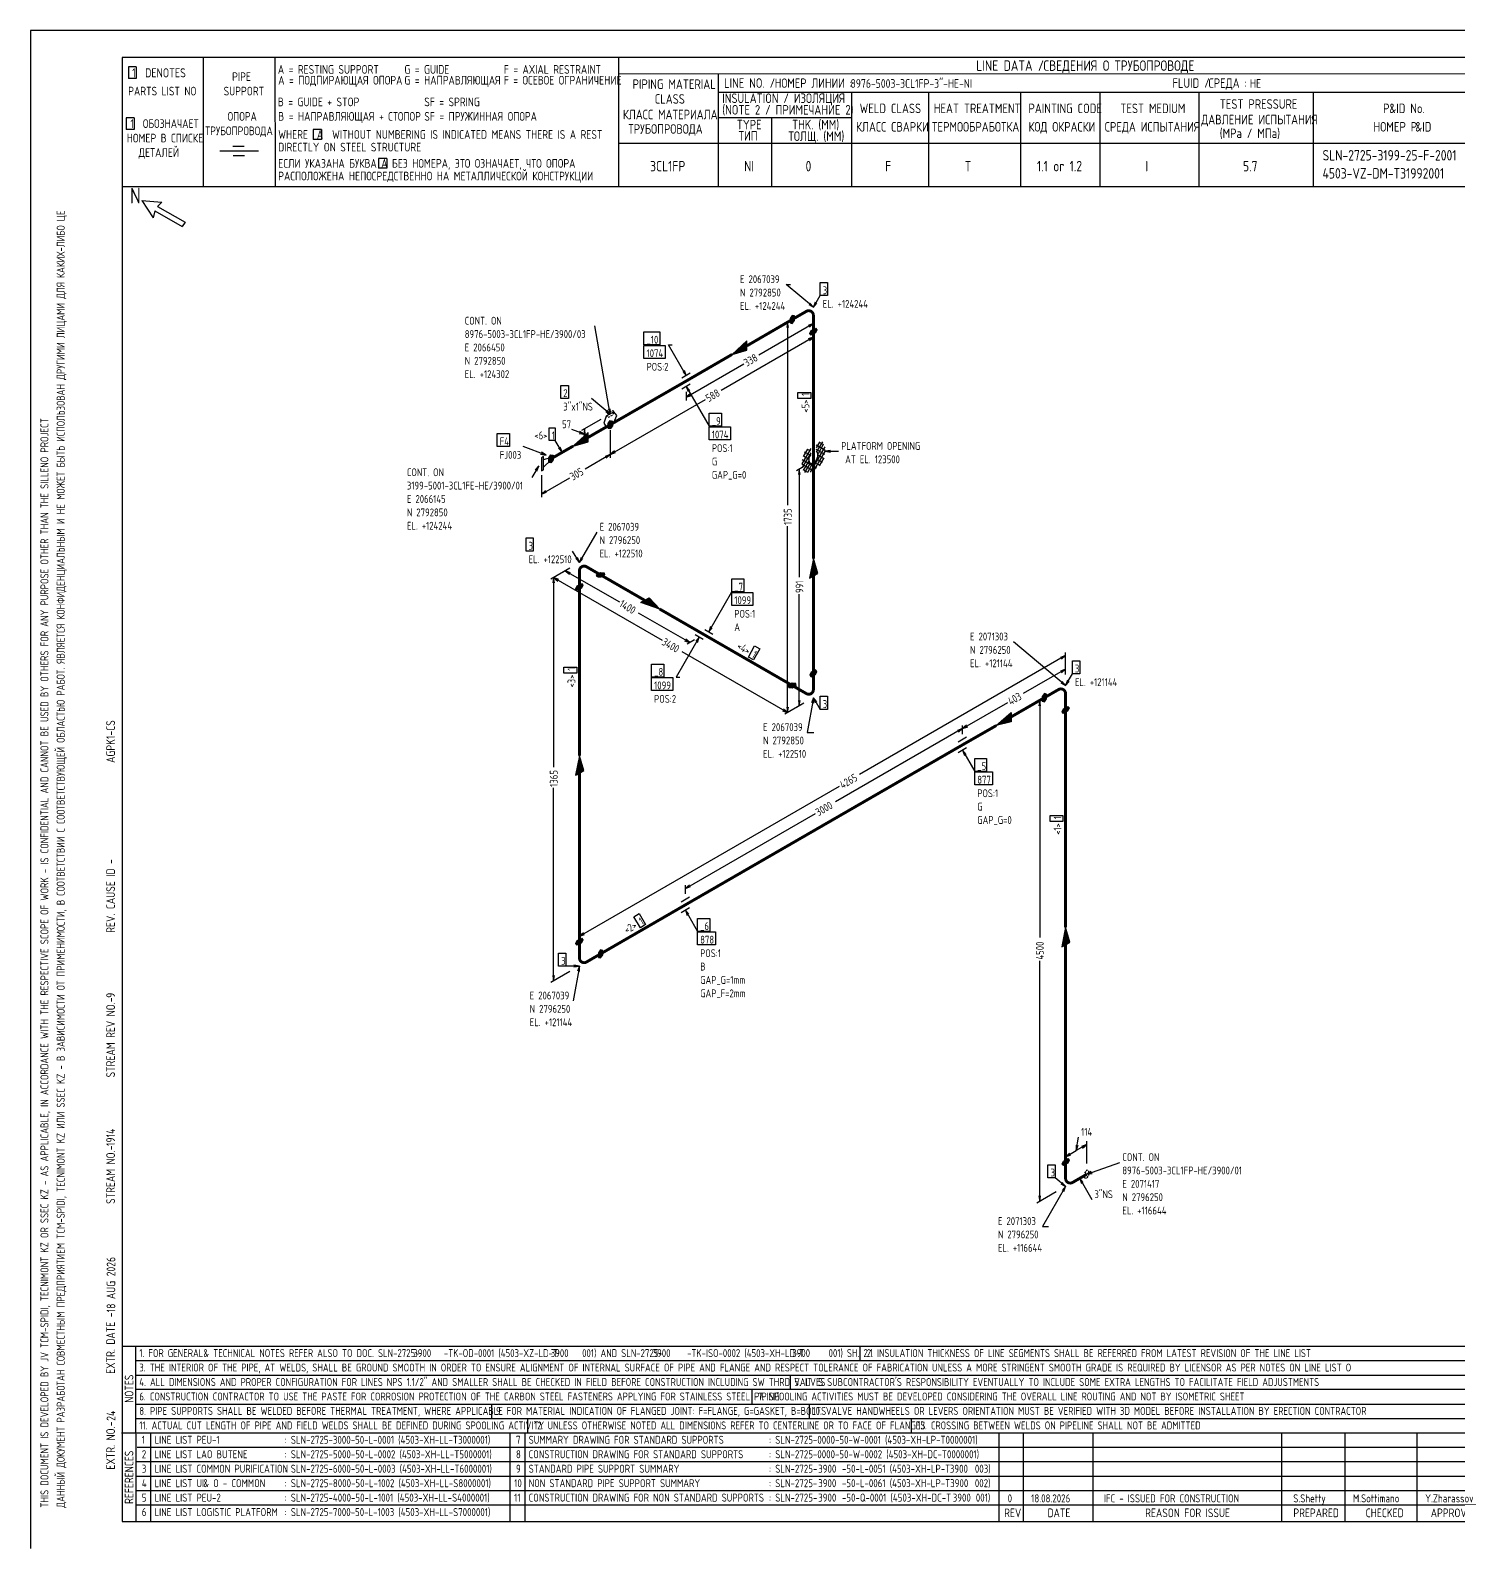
# Model space of a CAD drawing. Extents: x -1005 to 594, y -998 to 420.
# Drawn here: x 0 to 395.1, y 0 to 420 of the extents above; entities that cross this region are included whole.
import ezdxf

# ---------------------------------------------------------------- set-up
doc = ezdxf.new("R2010")
doc.units = 0
doc.linetypes.add('GT100', pattern=[0.8, 0.533333, -0.266667])
doc.styles.add('TTFN17', font='GOST type A')

msp = doc.modelspace()

# ---------------------------------------------------------------- linework, layer by layer
at = {"layer": 'GT_1', "flags": 128}
for points in [[(0, 420), (0, 0)], [(594, 420), (0, 420)], [(589.1, 412.5), (25.4, 412.5)], [(25.4, 412.5), (25.4, 7.5)], [(47.8, 412.5), (47.8, 376.7)], [(67.6, 412.5), (67.7, 376.7)], [(162.7, 412.5), (162.7, 376.7)], [(29.3, 409.9), (27.1, 409.9)], [(27.1, 409.9), (27.1, 406.7)], [(29.3, 409.9), (29.3, 406.7)], [(589.1, 408), (162.7, 407.9)], [(190.3, 407.8), (190.3, 376.7)], [(29.3, 406.7), (27.1, 406.7)], [(190.3, 402.9), (402.7, 402.9)], [(227.1, 402.9), (227.1, 376.7)], [(248.4, 402.9), (248.4, 376.8)], [(273.9, 402.9), (273.9, 376.7)], [(295.8, 402.9), (295.8, 376.7)], [(323.2, 402.9), (323.2, 376.7)], [(354.8, 402.9), (354.8, 376.8)], [(28.7, 395.8), (26.5, 395.8)], [(26.5, 395.8), (26.5, 392.6)], [(28.7, 395.8), (28.7, 392.6)], [(227.1, 395.8), (190.3, 395.8)], [(205, 395.8), (205, 376.7)], [(28.7, 392.6), (26.5, 392.6)], [(80.5, 392.6), (78.2, 392.6)], [(78.2, 392.6), (78.2, 389.8)], [(80.5, 392.6), (80.5, 389.8)], [(63.1, 386.6), (52.4, 386.6)], [(59.1, 387.9), (56, 387.9)], [(80.5, 389.8), (78.2, 389.8)], [(230.2, 388.7), (162.7, 388.7)], [(402.7, 388.7), (226.9, 388.7)], [(59.2, 385.3), (56.1, 385.3)], [(98.6, 384.6), (96.3, 384.6)], [(96.3, 384.6), (96.3, 381.9)], [(98.6, 384.6), (98.6, 381.9)], [(98.6, 381.9), (96.3, 381.9)], [(402.7, 376.7), (25.4, 376.7)], [(30.8, 372.9), (34, 368.1)], [(30.8, 372.9), (36.4, 372.5)], [(34.4, 370.1), (34, 368.1)], [(34.4, 370.1), (42, 365.7)], [(36.4, 372.5), (35.2, 371.3)], [(35.2, 371.3), (42.8, 366.9)], [(42.8, 366.9), (42, 365.7)], [(216.6, 343.4), (209.1, 349.7), (210.225, 349.7)], [(218.475, 350.225), (220.5, 350.225), (220.5, 346.625), (218.475, 346.625), (218.475, 350.225)], [(215.325, 344.15), (216.6, 343.4), (215.625, 344.525)], [(216.6, 343.4), (218.475, 346.625)], [(217.125, 344.825), (216.6, 343.4), (217.575, 344.525)], [(213.975, 341.9), (208.65, 338.825)], [(210.15, 339.05), (210.75, 338.9), (211.35, 339.725), (211.35, 341), (210.75, 341.15), (210.15, 340.325), (210.15, 339.05)], [(210.15, 340.2), (211.35, 340.2)], [(210.205, 340.4), (211.35, 340.4)], [(210.35, 340.6), (211.35, 340.6)], [(210.495, 340.8), (211.35, 340.8)], [(210.641, 341), (211.35, 341)], [(216.6, 340.4), (216.6, 338)], [(216.6, 340.4), (216.6, 334.25)], [(160.425, 313.85), (156.15, 338.225)], [(169.725, 336.575), (174.075, 336.575), (174.075, 332.975), (169.725, 332.975), (169.725, 336.575)], [(216.6, 338.9), (201.525, 330.125)], [(209.7, 337.775), (209.475, 339.275), (209.25, 337.775)], [(209.475, 339.275), (209.475, 288.65)], [(210.15, 340), (211.35, 340)], [(210.15, 339.8), (211.35, 339.8)], [(210.15, 339.6), (211.259, 339.6)], [(210.15, 339.4), (211.114, 339.4)], [(210.15, 339.2), (210.968, 339.2)], [(215.475, 337.925), (216.6, 338.9), (215.175, 338.375)], [(217.2, 337.625), (217.575, 337.175), (217.2, 336.35), (216, 335.675), (215.625, 336.125), (216, 336.95), (217.2, 337.625)], [(215.659, 336.2), (216.933, 336.2)], [(215.729, 336), (216.578, 336)], [(215.75, 336.4), (217.223, 336.4)], [(215.841, 336.6), (217.314, 336.6)], [(215.932, 336.8), (217.405, 336.8)], [(216.089, 337), (217.495, 337)], [(216.444, 337.2), (217.554, 337.2)], [(216.8, 337.4), (217.388, 337.4)], [(169.725, 332.825), (175.575, 332.825), (175.575, 329.225), (169.725, 329.225), (169.725, 332.825)], [(181.425, 324.5), (176.55, 332.975), (177.525, 332.975)], [(216.6, 335.15), (191.1, 320.375)], [(198.225, 332.75), (198.225, 334.1), (194.1, 330.35), (198.225, 331.55), (198.225, 333.95), (194.475, 330.575), (198.225, 331.625), (198.225, 333.725), (194.925, 330.8), (198.225, 331.85), (198.225, 333.575), (195.3, 331.1), (198.225, 332), (198.225, 333.425), (195.675, 331.25), (198.225, 332.15), (198.225, 333.275), (196.125, 331.55), (198.225, 332.3), (198.225, 333.05), (196.425, 331.7), (198.225, 332.525), (198.225, 332.9), (196.875, 332), (198.225, 332.675), (198.225, 332.75), (194.1, 330.35)], [(215.475, 334.175), (216.6, 335.15), (215.175, 334.625)], [(181.425, 318.5), (197.325, 327.725)], [(182.55, 325.175), (180.225, 323.825)], [(182.55, 325.175), (180.225, 323.825)], [(180.45, 325.625), (181.425, 324.5), (180.9, 325.925)], [(146.7, 321.8), (148.875, 321.8), (148.875, 318.2), (146.7, 318.2), (146.7, 321.8)], [(180.225, 320.825), (182.55, 322.175)], [(180.225, 320.825), (182.55, 322.175)], [(182.4, 320.375), (181.425, 321.5), (181.95, 320.075)], [(181.425, 321.5), (187.8, 310.475)], [(181.425, 320), (181.425, 317.6)], [(182.55, 319.475), (181.425, 318.5), (182.85, 319.025)], [(212.325, 318.2), (212.325, 319.85), (215.85, 319.85), (215.85, 318.2), (212.325, 318.2)], [(160.425, 313.85), (155.25, 318.2)], [(159.9, 315.275), (160.425, 313.85), (160.425, 315.35)], [(160.425, 302.675), (186.75, 317.9)], [(157.8, 312.35), (152.475, 309.275)], [(160.425, 310.925), (161.4, 311.525), (162.225, 313.475), (161.4, 314.45), (159.3, 313.25), (158.625, 311.375), (159.3, 310.325), (160.425, 310.925)], [(159.15, 314.6), (160.425, 313.85), (159.45, 314.975)], [(159.825, 311.225), (160.425, 312.05), (161.025, 311.9), (161.025, 310.625), (160.425, 309.8), (159.825, 309.95), (159.825, 311.225)], [(159.825, 311.2), (161.025, 311.2)], [(159.825, 311), (161.025, 311)], [(159.825, 310.8), (161.025, 310.8)], [(159.952, 311.4), (161.025, 311.4)], [(160.098, 311.6), (161.025, 311.6)], [(160.243, 311.8), (161.025, 311.8)], [(187.8, 314.075), (191.175, 314.075), (191.175, 310.475), (187.8, 310.475), (187.8, 314.075)], [(129.15, 308.45), (132.525, 308.45), (132.525, 304.85), (129.15, 304.85), (129.15, 308.45)], [(143.475, 310.025), (145.2, 310.025), (145.2, 306.5), (143.475, 306.5), (143.475, 310.025)], [(153.3, 308.3), (149.775, 309.575)], [(154.275, 307.4), (154.275, 308.75), (150.15, 305), (154.275, 306.2), (154.275, 308.6), (150.525, 305.225), (154.275, 306.275), (154.275, 308.375), (150.975, 305.45), (154.275, 306.5), (154.275, 308.225), (151.35, 305.75), (154.275, 306.65), (154.275, 308.075), (151.725, 305.9), (154.275, 306.8), (154.275, 307.925), (152.175, 306.2), (154.275, 306.95), (154.275, 307.7), (152.475, 306.35), (154.275, 307.175), (154.275, 307.55), (152.925, 306.65), (154.275, 307.325), (154.275, 307.4), (150.15, 305)], [(151.8, 308.525), (153.3, 308.3), (152.025, 309.05)], [(157.8, 309.425), (152.475, 306.35)], [(153.525, 308.225), (153.3, 309.725), (153.075, 308.225)], [(153.075, 308.3), (153.3, 306.8), (153.525, 308.3)], [(153.3, 309.725), (153.3, 308.3)], [(153.3, 306.8), (153.3, 308.3)], [(159.825, 310.6), (161.007, 310.6)], [(159.825, 310.4), (160.861, 310.4)], [(159.825, 310.2), (160.716, 310.2)], [(159.825, 310), (160.57, 310)], [(160.425, 309.425), (160.425, 301.775)], [(160.425, 307.925), (160.425, 301.775)], [(187.8, 310.325), (193.65, 310.325), (193.65, 306.725), (187.8, 306.725), (187.8, 310.325)], [(142.65, 302.525), (136.275, 304.85)], [(141.15, 302.75), (142.65, 302.525), (141.375, 303.275)], [(143.4, 301.775), (144, 302.6), (144.6, 302.45), (144.6, 301.175), (144, 300.35), (143.4, 300.5), (143.4, 301.775)], [(147.075, 303.275), (145.2, 306.5)], [(146.1, 304.4), (147.075, 303.275), (146.55, 304.7)], [(160.425, 302.675), (153.45, 298.625)], [(159.3, 301.7), (160.425, 302.675), (159, 302.15)], [(161.55, 303.65), (160.425, 302.675), (161.85, 303.2)], [(215.85, 304.325), (213.375, 300.05)], [(215.85, 303.125), (213.45, 299.075)], [(214.95, 304.175), (213.75, 302.075)], [(215.7, 302.45), (214.125, 303.35)], [(215.85, 303.65), (214.95, 304.1)], [(215.85, 302.675), (215.475, 302.075), (215.325, 301.625), (215.325, 301.1), (215.4, 300.725), (215.475, 300.425), (215.85, 300.2), (216.15, 300.275), (216.6, 300.425), (216.975, 300.725), (217.35, 301.025), (217.65, 301.625), (217.8, 302.075), (217.8, 302.525), (217.8, 303.05), (217.65, 303.35), (217.35, 303.575), (217.35, 303.575)], [(219.75, 304.775), (215.7, 297.8)], [(219.825, 303.725), (216.6, 298.175)], [(218.25, 306.05), (217.35, 304.475)], [(219.825, 303.8), (217.35, 305.225)], [(219.75, 302.675), (217.35, 304.025)], [(219.075, 306.2), (217.5, 303.5)], [(219.3, 305.45), (217.875, 302.9)], [(219.3, 301.55), (217.875, 302.45)], [(219.45, 305.375), (218.175, 306.125)], [(221.325, 303.8), (219.825, 303.575), (221.325, 303.35)], [(219.825, 303.575), (223.575, 303.575)], [(140.625, 299.525), (138.75, 296.3)], [(140.1, 298.1), (140.625, 299.525), (139.65, 298.4)], [(141.9, 300.275), (141.9, 302.075), (141.375, 301.775), (141.375, 298.175), (141.9, 298.475), (141.9, 300.275)], [(141.9, 301.25), (144, 301.85), (144, 301.1), (141.9, 299.15)], [(143.4, 301.6), (144.6, 301.6)], [(143.4, 301.4), (144.6, 301.4)], [(143.4, 301.2), (144.6, 301.2)], [(143.4, 301), (144.473, 301)], [(143.4, 300.8), (144.327, 300.8)], [(143.4, 300.6), (144.182, 300.6)], [(143.418, 301.8), (144.6, 301.8)], [(143.564, 302), (144.6, 302)], [(143.709, 302.2), (144.6, 302.2)], [(143.855, 302.4), (144.6, 302.4)], [(213.975, 299.375), (211.95, 298.175)], [(212.925, 297.125), (212.7, 298.625), (212.475, 297.125)], [(212.7, 298.625), (212.7, 268.7)], [(216.525, 298.175), (213.375, 299.975)], [(217.5, 298.85), (213.45, 301.175)], [(215.025, 297.725), (213.75, 298.475)], [(215.325, 301.325), (213.825, 302.225)], [(215.325, 300.875), (213.825, 298.4)], [(215.7, 300.275), (214.125, 297.65)], [(216.375, 300.275), (214.95, 297.725)], [(218.25, 299.675), (216.75, 300.5)], [(219.075, 300.5), (217.5, 301.4)], [(219.45, 301.775), (218.175, 299.525)], [(141.375, 296.975), (141.375, 290.825)], [(141.375, 291.725), (149.25, 296.225)], [(142.5, 292.7), (141.375, 291.725), (142.8, 292.25)], [(209.475, 231.275), (209.475, 282.875)], [(137.1, 279.575), (139.125, 279.575), (139.125, 275.975), (137.1, 275.975), (137.1, 279.575)], [(151.875, 272.75), (156.75, 281.225)], [(151.875, 272.75), (150, 275.975)], [(150.9, 273.875), (151.875, 272.75), (151.35, 274.175)], [(152.4, 274.175), (151.875, 272.75), (152.85, 273.875)], [(216.6, 269.075), (217.8, 269.75), (216.6, 273.875), (215.55, 268.475), (217.65, 269.675), (216.6, 273.425), (215.625, 268.55), (217.5, 269.6), (216.6, 272.9), (215.775, 268.625), (217.35, 269.525), (216.6, 272.45), (215.925, 268.7), (217.2, 269.375), (216.6, 272), (216.075, 268.775), (217.05, 269.3), (216.6, 271.55), (216.225, 268.85), (216.9, 269.225), (216.6, 271.1), (216.375, 268.925), (216.75, 269.15), (216.6, 270.65), (216.525, 269), (216.6, 269.075), (216.6, 273.875)], [(149.25, 271.25), (143.925, 268.175)], [(149.25, 271.25), (143.925, 268.175)], [(149.25, 271.25), (147.225, 270.05)], [(149.4, 269.975), (147.975, 270.5), (149.1, 269.525)], [(147.975, 270.5), (162.975, 261.875)], [(157.725, 268.7), (156.75, 268.85), (156.6, 269.375), (157.725, 270.05), (158.7, 269.9), (158.85, 269.375), (157.725, 268.7)], [(156.642, 269.4), (158.843, 269.4)], [(156.65, 269.2), (158.558, 269.2)], [(156.707, 269), (158.225, 269)], [(156.975, 269.6), (158.786, 269.6)], [(157.075, 268.8), (157.892, 268.8)], [(157.308, 269.8), (158.729, 269.8)], [(144.975, 267.125), (144.75, 268.625), (144.525, 267.125)], [(144.75, 268.625), (144.75, 216.2)], [(146.175, 268.1), (144.75, 268.625), (145.875, 267.65)], [(144.75, 268.625), (174.75, 251.3)], [(152.475, 266.975), (152.85, 266.525), (152.475, 265.7), (151.275, 265.025), (150.9, 265.475), (151.275, 266.3), (152.475, 266.975)], [(150.957, 265.6), (152.297, 265.6)], [(150.963, 265.4), (151.942, 265.4)], [(151.048, 265.8), (152.52, 265.8)], [(151.139, 266), (152.611, 266)], [(151.23, 266.2), (152.702, 266.2)], [(151.453, 266.4), (152.793, 266.4)], [(151.808, 266.6), (152.788, 266.6)], [(187.65, 253.625), (194.025, 264.65)], [(194.025, 268.25), (197.4, 268.25), (197.4, 264.65), (194.025, 264.65), (194.025, 268.25)], [(169.95, 262.325), (171.15, 263), (174.075, 259.925), (168.9, 261.725), (171, 262.925), (173.7, 260.15), (168.975, 261.8), (170.85, 262.85), (173.25, 260.375), (169.125, 261.875), (170.7, 262.775), (172.875, 260.675), (169.275, 261.95), (170.55, 262.625), (172.5, 260.825), (169.425, 262.025), (170.4, 262.55), (172.05, 261.125), (169.575, 262.1), (170.25, 262.475), (171.75, 261.275), (169.725, 262.175), (170.1, 262.4), (171.3, 261.575), (169.875, 262.25), (169.95, 262.325), (174.075, 259.925)], [(194.025, 264.5), (199.875, 264.5), (199.875, 260.9), (194.025, 260.9), (194.025, 264.5)], [(212.7, 233.15), (212.7, 264.05)], [(182.4, 250.625), (168.225, 258.8)], [(185.025, 252.125), (178.65, 241.1), (179.625, 241.1)], [(186.15, 251.45), (183.9, 252.8)], [(186.15, 251.45), (183.9, 252.8)], [(184.5, 250.7), (185.025, 252.125), (184.05, 251)], [(186.525, 254.3), (188.775, 252.95)], [(186.525, 254.3), (188.775, 252.95)], [(188.175, 255.05), (187.65, 253.625), (188.625, 254.75)], [(209.475, 231.275), (180.3, 248.075)], [(180.975, 251.15), (182.4, 250.625), (181.275, 251.6)], [(183.675, 251.375), (181.65, 250.175)], [(200.325, 249.725), (201.825, 248.9), (200.025, 245.825), (198.6, 246.65), (200.325, 249.725)], [(286.35, 238.775), (271.95, 250.85)], [(286.35, 241.775), (286.35, 247.925)], [(147.6, 242.15), (147.6, 243.8), (151.125, 243.8), (151.125, 242.15), (147.6, 242.15)], [(171.825, 244.7), (175.2, 244.7), (175.2, 241.1), (171.825, 241.1), (171.825, 244.7)], [(286.35, 247.025), (229.35, 214.175)], [(285.225, 246.05), (286.35, 247.025), (284.925, 246.5)], [(286.35, 241.775), (286.35, 244.175)], [(288.225, 245.6), (290.25, 245.6), (290.25, 242), (288.225, 242), (288.225, 245.6)], [(171.825, 240.95), (177.675, 240.95), (177.675, 237.35), (171.825, 237.35), (171.825, 240.95)], [(211.875, 238.775), (211.725, 239.3), (210.75, 239.45), (209.625, 238.775), (209.775, 238.25), (210.75, 238.1), (211.875, 238.775)], [(216, 242.45), (215.625, 241.625), (216, 241.175), (217.2, 241.85), (217.575, 242.675), (217.2, 243.125), (216, 242.45)], [(215.646, 241.6), (216.756, 241.6)], [(215.705, 241.8), (217.111, 241.8)], [(215.795, 242), (217.268, 242)], [(215.813, 241.4), (216.4, 241.4)], [(215.886, 242.2), (217.359, 242.2)], [(215.977, 242.4), (217.45, 242.4)], [(216.267, 242.6), (217.541, 242.6)], [(216.622, 242.8), (217.471, 242.8)], [(286.35, 243.275), (274.65, 236.525)], [(285.225, 242.3), (286.35, 243.275), (284.925, 242.75)], [(285.075, 239.525), (286.35, 238.775), (285.375, 239.9)], [(286.35, 238.775), (288.225, 242)], [(286.875, 240.2), (286.35, 238.775), (287.325, 239.9)], [(209.667, 238.8), (211.868, 238.8)], [(209.675, 238.6), (211.583, 238.6)], [(209.732, 238.4), (211.25, 238.4)], [(210, 239), (211.811, 239)], [(210.1, 238.2), (210.917, 238.2)], [(210.333, 239.2), (211.754, 239.2)], [(216.6, 235.4), (214.875, 225.8), (216.675, 225.8)], [(216.6, 233.9), (216.6, 235.4), (216.075, 233.975)], [(217.575, 234.275), (216.6, 235.4), (217.125, 233.975)], [(216.6, 235.4), (218.475, 232.175)], [(218.475, 235.775), (220.5, 235.775), (220.5, 232.175), (218.475, 232.175), (218.475, 235.775)], [(283.725, 237.275), (278.4, 234.2)], [(279.9, 234.425), (280.5, 234.275), (281.1, 235.1), (281.1, 236.375), (280.5, 236.525), (279.9, 235.7), (279.9, 234.425)], [(279.9, 235.6), (281.1, 235.6)], [(279.9, 235.4), (281.1, 235.4)], [(279.973, 235.8), (281.1, 235.8)], [(280.118, 236), (281.1, 236)], [(280.264, 236.2), (281.1, 236.2)], [(280.409, 236.4), (281, 236.4)], [(208.05, 231.8), (209.475, 231.275), (208.35, 232.25)], [(213.975, 233.9), (208.65, 230.825)], [(213.975, 233.9), (208.65, 230.825)], [(209.25, 232.775), (209.475, 231.275), (209.7, 232.775)], [(213.975, 233.9), (211.95, 232.7)], [(212.475, 234.65), (212.7, 233.15), (212.925, 234.65)], [(257.85, 226.85), (270.375, 234.05)], [(271.275, 230.075), (271.275, 228.725), (267.15, 227.675), (271.275, 231.275), (271.275, 228.875), (267.525, 227.9), (271.275, 231.2), (271.275, 229.1), (267.975, 228.125), (271.275, 230.975), (271.275, 229.25), (268.35, 228.425), (271.275, 230.825), (271.275, 229.4), (268.725, 228.575), (271.275, 230.675), (271.275, 229.55), (269.175, 228.875), (271.275, 230.525), (271.275, 229.775), (269.475, 229.025), (271.275, 230.3), (271.275, 229.925), (269.925, 229.325), (271.275, 230.15), (271.275, 230.075), (267.15, 227.675)], [(279.45, 233.15), (279.225, 234.65), (279, 233.15)], [(279.225, 234.65), (279.225, 169.025)], [(279.9, 235.2), (281.1, 235.2)], [(279.9, 235), (281.027, 235)], [(279.9, 234.8), (280.882, 234.8)], [(279.9, 234.6), (280.736, 234.6)], [(280, 234.4), (280.591, 234.4)], [(286.95, 233), (287.325, 232.55), (286.95, 231.725), (285.75, 231.05), (285.375, 231.5), (285.75, 232.325), (286.95, 233)], [(285.42, 231.6), (286.728, 231.6)], [(285.458, 231.4), (286.372, 231.4)], [(285.511, 231.8), (286.984, 231.8)], [(285.602, 232), (287.075, 232)], [(285.693, 232.2), (287.166, 232.2)], [(285.883, 232.4), (287.257, 232.4)], [(286.239, 232.6), (287.283, 232.6)], [(286.594, 232.8), (287.117, 232.8)], [(257.85, 226.85), (222.75, 206.6)], [(256.725, 225.875), (257.85, 226.85), (256.425, 226.325)], [(258.975, 227.825), (257.85, 226.85), (259.275, 227.375)], [(257.85, 225.35), (257.85, 227.75)], [(257.85, 225.35), (257.85, 227.75)], [(256.65, 223.175), (258.975, 224.525)], [(151.875, 214.55), (153.075, 215.225), (151.875, 219.35), (150.825, 213.95), (152.925, 215.15), (151.875, 218.9), (150.9, 214.025), (152.775, 215.075), (151.875, 218.375), (151.05, 214.1), (152.625, 215), (151.875, 217.925), (151.2, 214.175), (152.475, 214.85), (151.875, 217.475), (151.35, 214.25), (152.325, 214.775), (151.875, 217.025), (151.5, 214.325), (152.175, 214.7), (151.875, 216.575), (151.65, 214.4), (152.025, 214.625), (151.875, 216.125), (151.8, 214.475), (151.875, 214.55), (151.875, 219.35)], [(258.975, 221.525), (256.65, 220.175)], [(258.825, 219.725), (257.85, 220.85), (258.375, 219.425)], [(257.85, 220.85), (261.225, 215)], [(261.225, 218.6), (264.45, 218.6), (264.45, 215), (261.225, 215), (261.225, 218.6)], [(261.225, 214.85), (266.175, 214.85), (266.175, 211.25), (261.225, 211.25), (261.225, 214.85)], [(144.75, 157.025), (144.75, 210.425)], [(151.875, 169.4), (223.8, 210.95)], [(181.2, 182.6), (217.2, 203.375)], [(282.075, 201.125), (282.075, 202.775), (285.6, 202.775), (285.6, 201.125), (282.075, 201.125)], [(182.325, 183.575), (181.2, 182.6), (182.625, 183.125)], [(181.2, 181.1), (181.2, 183.5)], [(180, 178.925), (182.325, 180.275)], [(182.325, 177.275), (180, 175.925)], [(182.175, 175.475), (181.2, 176.6), (181.725, 175.175)], [(181.2, 176.6), (184.575, 170.75)], [(166.95, 174.8), (168.375, 175.7), (170.175, 172.625), (168.75, 171.725), (166.95, 174.8)], [(184.575, 174.35), (187.95, 174.35), (187.95, 170.75), (184.575, 170.75), (184.575, 174.35)], [(152.475, 168.875), (152.85, 168.425), (152.475, 167.6), (151.275, 166.925), (150.9, 167.375), (151.275, 168.2), (152.475, 168.875)], [(151.184, 168), (152.657, 168)], [(151.275, 168.2), (152.748, 168.2)], [(151.631, 168.4), (152.839, 168.4)], [(153, 170.375), (151.875, 169.4), (153.3, 169.925)], [(151.875, 164.15), (151.875, 170.3)], [(151.986, 168.6), (152.704, 168.6)], [(184.575, 170.6), (189.525, 170.6), (189.525, 167), (184.575, 167), (184.575, 170.6)], [(286.35, 167.075), (287.55, 167.75), (286.35, 171.875), (285.3, 166.475), (287.4, 167.675), (286.35, 171.425), (285.375, 166.55), (287.25, 167.6), (286.35, 170.9), (285.525, 166.625), (287.1, 167.525), (286.35, 170.45), (285.675, 166.7), (286.95, 167.375), (286.35, 170), (285.825, 166.775), (286.8, 167.3), (286.35, 169.55), (285.975, 166.85), (286.65, 167.225), (286.35, 169.1), (286.125, 166.925), (286.5, 167.15), (286.35, 168.65), (286.275, 167), (286.35, 167.075), (286.35, 171.875)], [(146.1, 164.75), (148.125, 164.75), (148.125, 161.15), (146.1, 161.15), (146.1, 164.75)], [(150.911, 167.4), (152.119, 167.4)], [(151.002, 167.6), (152.475, 167.6)], [(151.046, 167.2), (151.764, 167.2)], [(151.093, 167.8), (152.566, 167.8)], [(157.125, 163.55), (157.725, 163.4), (158.325, 164.225), (158.325, 165.5), (157.725, 165.65), (157.125, 164.825), (157.125, 163.55)], [(157.125, 164.8), (158.325, 164.8)], [(157.125, 164.6), (158.325, 164.6)], [(157.125, 164.4), (158.325, 164.4)], [(157.125, 164.2), (158.307, 164.2)], [(157.125, 164), (158.161, 164)], [(157.125, 163.8), (158.016, 163.8)], [(157.252, 165), (158.325, 165)], [(157.398, 165.2), (158.325, 165.2)], [(157.543, 165.4), (158.325, 165.4)], [(149.25, 159.65), (143.925, 156.575)], [(151.875, 161.15), (148.125, 161.15)], [(151.875, 161.15), (150.15, 151.55)], [(150.375, 160.925), (151.875, 161.15), (150.375, 161.375)], [(151.875, 159.65), (151.875, 161.15), (151.35, 159.725)], [(157.125, 163.6), (157.87, 163.6)], [(279.225, 96.05), (279.225, 162.65)], [(144.525, 158.525), (144.75, 157.025), (144.975, 158.525)], [(289.275, 110.15), (289.95, 113.825)], [(286.35, 108.425), (289.275, 110.15)], [(287.475, 109.4), (286.35, 108.425), (287.775, 108.95)], [(286.35, 103.175), (286.35, 109.325)], [(292.2, 111.8), (289.275, 110.15)], [(289.275, 111.65), (289.275, 110.15), (289.8, 111.575)], [(291.075, 110.825), (292.2, 111.8), (290.775, 111.275)], [(292.2, 106.55), (292.2, 112.7)], [(281.475, 106.175), (283.5, 106.175), (283.5, 102.575), (281.475, 102.575), (281.475, 106.175)], [(286.95, 107.9), (287.325, 107.45), (286.95, 106.625), (285.75, 105.95), (285.375, 106.4), (285.75, 107.225), (286.95, 107.9)], [(285.375, 106.4), (286.55, 106.4)], [(285.466, 106.6), (286.906, 106.6)], [(285.542, 106.2), (286.194, 106.2)], [(285.557, 106.8), (287.03, 106.8)], [(285.648, 107), (287.12, 107)], [(285.739, 107.2), (287.211, 107.2)], [(286.061, 107.4), (287.302, 107.4)], [(286.417, 107.6), (287.2, 107.6)], [(292.2, 103.55), (301.35, 106.85)], [(286.35, 100.175), (283.5, 102.575)], [(285.075, 100.925), (286.35, 100.175), (285.375, 101.3)], [(291.225, 101.3), (290.25, 102.425), (290.775, 101)], [(290.25, 102.425), (293.625, 96.575)], [(293.475, 104.3), (292.2, 103.55), (293.7, 103.775)], [(283.725, 98.675), (278.4, 95.6)], [(279, 97.55), (279.225, 96.05), (279.45, 97.55)], [(286.35, 100.175), (279.975, 89.15), (281.625, 89.15)], [(285.825, 98.75), (286.35, 100.175), (285.375, 99.05)], [(25.3, 56), (402.7, 56)], [(29.1, 56), (29.2, 7.5)], [(229.4, 56), (229.4, 52)], [(29.1, 52), (402.7, 52)], [(29.1, 48), (402.7, 48)], [(210.2, 48), (210.2, 44)], [(402.7, 44), (29.1, 44)], [(199.6, 44), (199.6, 40)], [(29.2, 40), (402.7, 40)], [(127.6, 40), (127.6, 36)], [(215.4, 40), (215.4, 36)], [(29.1, 36), (402.7, 36)], [(137.5, 36), (137.5, 32)], [(243.6, 36), (243.6, 32)], [(25.2, 32), (402.7, 32)], [(33.2, 32), (33.2, 7.6)], [(132.6, 32), (132.6, 7.6)], [(136.8, 32), (136.8, 7.6)], [(267.9, 32), (267.9, 7.5)], [(274.6, 32), (274.6, 7.5)], [(293.9, 32), (293.9, 7.5)], [(346.1, 32), (346.1, 7.5)], [(363.6, 32), (363.6, 7.5)], [(383.5, 32), (383.5, 7.5)], [(402.7, 28), (29.5, 28)], [(402.7, 24), (29.1, 24)], [(402.7, 20), (29.1, 20)], [(402.7, 16), (29.1, 16)], [(402.7, 12), (29.2, 12)], [(25.4, 7.5), (589.1, 7.5)], [(0, 0), (0, 0)]]:
    msp.add_lwpolyline(points, dxfattribs=at)
at = {"layer": 'GT_1', "const_width": 0.8, "flags": 128}
for points in [[(210.75, 340.025), (198.225, 332.75)], [(214.65, 342.275), (210.75, 340.025)], [(216.6, 336.65), (216.6, 341.15)], [(216.6, 300.875), (216.6, 336.65)], [(194.1, 330.35), (181.425, 323)], [(181.425, 323), (160.425, 310.925)], [(160.425, 310.925), (154.275, 307.4)], [(150.15, 305), (144, 301.475)], [(216.6, 273.875), (216.6, 300.875)], [(151.875, 266), (151.875, 270.5)], [(153.825, 271.625), (157.725, 269.375)], [(157.725, 269.375), (169.95, 262.325)], [(216.6, 242.15), (216.6, 269.075)], [(151.875, 219.35), (151.875, 266)], [(174.075, 259.925), (186.3, 252.875)], [(186.3, 252.875), (210.75, 238.775)], [(216.6, 237.65), (216.6, 242.15)], [(210.75, 238.775), (214.65, 236.525)], [(280.5, 235.4), (271.275, 230.075)], [(284.4, 237.65), (280.5, 235.4)], [(286.35, 232.025), (286.35, 236.525)], [(286.35, 171.875), (286.35, 232.025)], [(267.15, 227.675), (257.85, 222.35)], [(257.85, 222.35), (181.2, 178.1)], [(151.875, 167.9), (151.875, 214.55)], [(181.2, 178.1), (157.725, 164.525)], [(151.875, 163.4), (151.875, 167.9)], [(157.725, 164.525), (153.825, 162.275)], [(286.35, 106.925), (286.35, 167.075)], [(286.35, 102.425), (286.35, 106.925)], [(292.2, 103.55), (288.3, 101.3)]]:
    msp.add_lwpolyline(points, dxfattribs=at)
for points in [[(216.6, 341.15, 0.577571), (214.65, 342.275)], [(151.875, 270.5, -0.577557), (153.825, 271.625)], [(214.65, 236.525, 0.577127), (216.6, 237.65)], [(286.35, 236.525, 0.577571), (284.4, 237.65)], [(153.825, 162.275, -0.577127), (151.875, 163.4)], [(288.3, 101.3, -0.577127), (286.35, 102.425)]]:
    msp.add_lwpolyline(points, format="xyb", dxfattribs=at)
at = {"layer": 'GT_1', "linetype": 'GT100', "flags": 128}
for points in [[(161.025, 314.825), (161.4, 314.375), (161.025, 313.55), (159.825, 312.875), (159.45, 313.325), (159.825, 314.15), (161.025, 314.825)], [(291.6, 102.575), (292.2, 102.425), (292.8, 103.25), (292.8, 104.525), (292.2, 104.675), (291.6, 103.85), (291.6, 102.575)]]:
    msp.add_lwpolyline(points, dxfattribs=at)

# ---------------------------------------------------------------- texts
at = {"layer": 'GT_1', "style": 'TTFN17'}
for s, height, p in [('LINE DATA /', 2.8875, (261.633, 408.8)), ('СВЕДЕНИЯ О ТРУБОПРОВОДЕ', 2.8875, (280.233, 408.8)), (' 1  DENOTES', 2.5025, (26.875, 407)), (' PIPE', 2.4062, (54.561, 406)), ('A = RESTING SUPPORT', 2.40625, (68.461, 408)), ('A = ПОДПИРАЮЩАЯ ОПОРА', 2.40625, (68.561, 405)), ('G = GUIDE', 2.4062, (103.461, 408)), ('G = НАПРАВЛЯЮЩАЯ', 2.40625, (103.461, 405)), ('F = AXIAL RESTRAINT', 2.40625, (130.961, 408)), ('F = ОСЕВОЕ ОГРАНИЧЕНИЕ', 2.40625, (130.961, 405)), ('PARTS LIST NO', 2.40625, (27.061, 402)), ('SUPPORT', 2.4062, (53.461, 402)), ('PIPING MATERIAL', 2.64687, (166.597, 403.8)), ('LINE NO. /', 2.6469, (191.897, 404.1)), ('НОМЕР ЛИНИИ :', 2.59875, (205.89, 404.1)), ('8976-5003-3CL1FP-3"-HE-NI', 2.40625, (226.861, 404.1)), ('FLUID /', 2.6469, (315.897, 404.1)), ('СРЕДА :', 2.6469, (325.897, 404.1)), ('HE', 2.4062, (337.361, 404.1)), ('B = GUIDE + STOP', 2.40625, (68.461, 399)), ('SF = SPRING', 2.40625, (108.961, 399)), ('CLASS', 2.6469, (172.697, 399.7)), ('(NOTE 2 / ПРИМЕЧАНИЕ 2)', 2.64687, (191.397, 396.7)), ('INSULATION / ИЗОЛЯЦИЯ', 2.64687, (191.397, 399.9)), ('WELD CLASS', 2.6469, (229.397, 397.1)), ('HEAT TREATMENT', 2.64687, (249.897, 397.1)), ('PAINTING CODE', 2.64687, (276.097, 397.1)), ('TEST MEDIUM', 2.64687, (301.497, 397.1)), ('TEST PRESSURE', 2.64687, (328.997, 398.3)), ('P', 2.647, (374.197, 397.1)), ('&ID No.', 2.6469, (375.908, 397.1)), (' 1  ОБОЗНАЧАЕТ', 2.40625, (26.461, 393)), ('ОПОРА', 2.4062, (54.561, 395)), ('B = НАПРАВЛЯЮЩАЯ + СТОПОР', 2.40625, (68.561, 395)), ('SF = ПРУЖИННАЯ ОПОРА', 2.40625, (108.961, 395)), ('КЛАСС МАТЕРИАЛА', 2.64687, (163.897, 395.4)), ('TYPE', 2.6469, (195.397, 392.6)), ('THK. (MM)', 2.6469, (210.697, 392.6)), ('ДАВЛЕНИЕ ИСПЫТАНИЯ', 2.64687, (323.897, 394)), ('НОМЕР В СПИСКЕ', 2.40625, (26.661, 389)), ('ТРУБОПРОВОДА', 2.40625, (48.361, 391)), ('WHERE  A  WITHOUT NUMBERING IS INDICATED MEANS THERE IS A REST', 2.40625, (68.561, 390)), ('ТРУБОПРОВОДА', 2.64687, (165.397, 391.4)), ('ТИП', 2.6469, (195.897, 389.5)), ('ТОЛЩ. (ММ)', 2.6469, (209.697, 389.4)), ('КЛАСС СВАРКИ', 2.64687, (228.397, 392)), ('ТЕРМООБРАБОТКА', 2.64687, (249.397, 392)), ('КОД ОКРАСКИ', 2.64687, (276.097, 392)), ('СРЕДА ИСПЫТАНИЯ', 2.64687, (297.197, 392)), ('(MPa / МПа)', 2.64687, (328.997, 390.2)), ('НОМЕР P', 2.6469, (371.497, 392)), ('&ID', 2.6469, (383.097, 392)), ('ДЕТАЛЕЙ', 2.4062, (29.961, 385)), ('DIRECTLY ON STEEL STRUCTURE', 2.40625, (68.561, 386.5)), ('SLN-2725-3199-25-F-2001', 2.8875, (357.433, 384)), ('ЕСЛИ УКАЗАНА БУКВА A БЕЗ НОМЕРА, ЭТО ОЗНАЧАЕТ, ЧТО ОПОРА', 2.40625, (68.561, 382)), ('3CL1FP', 2.8875, (171.433, 381)), ('NI', 2.8875, (197.433, 381)), ('0', 2.888, (214.433, 381)), ('F', 2.888, (236.433, 381)), ('T', 2.888, (258.433, 381)), ('1.1 or 1.2', 2.8875, (278.433, 381)), ('I', 2.888, (308.433, 381)), ('5.7', 2.8875, (335.433, 381)), ('РАСПОЛОЖЕНА НЕПОСРЕДСТВЕННО НА МЕТАЛЛИЧЕСКОЙ КОНСТРУКЦИИ', 2.40625, (68.561, 378.5)), ('4503-VZ-DM-T31992001', 2.8875, (357.433, 379)), ('N', 4.331, (27.55, 372.1)), ('E 2067039', 2.1656, (196.292, 350.075)), ('3', 2.166, (219.175, 347)), ('N 2792850', 2.1656, (196.292, 346.378)), ('EL. +124244', 2.16562, (196.292, 342.68)), ('EL. +124244', 2.16562, (219.175, 343.25)), ('CONT. ON', 2.1656, (120.155, 338.6)), ('8976-5003-3CL1FP-HE/3900/03', 2.16562, (120.155, 334.903)), ('E 2066450', 2.1656, (120.155, 331.205)), ('_10', 2.1656, (170.442, 333.35)), ('N 2792850', 2.1656, (120.155, 327.508)), ('1074', 2.1656, (170.442, 329.6)), ('POS:2', 2.1656, (170.442, 325.85)), ('EL. +124302', 2.16562, (120.155, 323.81)), ('2', 2.166, (147.42, 318.575)), ('3"x1"NS', 2.1656, (147.42, 314.825)), ('57', 2.1656, (147.079, 309.95)), ('_9', 2.1656, (188.5, 310.85)), ('F4', 2.1656, (129.845, 305.225)), ('<6>', 2.1656, (139.392, 306.875)), ('1', 2.166, (144.216, 306.875)), ('1074', 2.1656, (188.5, 307.1)), ('FJ003', 2.1656, (129.845, 301.475)), ('POS:1', 2.1656, (188.5, 303.35)), ('PLATFORM OPENING', 2.16562, (224.275, 303.95)), (' AT EL. 123500', 2.16562, (224.275, 300.253)), ('CONT. ON', 2.1656, (104.153, 296.675)), ('G', 2.166, (188.5, 299.653)), ('3199-5001-3CL1FE-HE/3900/01', 2.16562, (104.153, 292.978)), ('GAP_G=0', 2.1656, (188.5, 295.955)), ('E 2066145', 2.1656, (104.153, 289.28)), ('N 2792850', 2.1656, (104.153, 285.583)), ('EL. +124244', 2.16562, (104.153, 281.885)), ('E 2067039', 2.1656, (157.45, 281.6)), ('3', 2.166, (137.813, 276.35)), ('N 2796250', 2.1656, (157.45, 277.903)), ('EL. +122510', 2.16562, (137.813, 272.6)), ('EL. +122510', 2.16562, (157.45, 274.205)), ('_7', 2.1656, (194.725, 265.025)), ('1099', 2.1656, (194.725, 261.275)), ('POS:1', 2.1656, (194.725, 257.525)), ('A', 2.166, (194.725, 253.828)), ('E 2071303', 2.1656, (259.92, 251.225)), ('N 2796250', 2.1656, (259.92, 247.528)), ('_8', 2.1656, (172.542, 241.475)), ('EL. +121144', 2.16562, (259.92, 243.83)), ('3', 2.166, (288.925, 242.375)), ('1099', 2.1656, (172.542, 237.725)), ('EL. +121144', 2.16562, (288.925, 238.625)), ('POS:2', 2.1656, (172.542, 233.975)), ('3', 2.166, (219.175, 232.55)), ('E 2067039', 2.1656, (202.688, 226.175)), ('N 2792850', 2.1656, (202.688, 222.478)), ('EL. +122510', 2.16562, (202.688, 218.78)), ('_5', 2.1656, (261.925, 215.375)), ('877', 2.1656, (261.925, 211.625)), ('POS:1', 2.1656, (261.925, 207.875)), ('G', 2.166, (261.925, 204.178)), ('GAP_G=0', 2.1656, (261.925, 200.48)), ('_6', 2.1656, (185.275, 171.125)), ('878', 2.1656, (185.275, 167.375)), ('POS:1', 2.1656, (185.275, 163.625)), ('3', 2.166, (146.83, 161.525)), ('B', 2.166, (185.275, 159.928)), ('GAP_G=1mm', 2.1656, (185.275, 156.23)), ('E 2067039', 2.1656, (138.12, 151.925)), ('GAP_F=2mm', 2.1656, (185.275, 152.533)), ('N 2796250', 2.1656, (138.12, 148.228)), ('EL. +121144', 2.16562, (138.12, 144.53)), ('114', 2.1656, (290.65, 114.2)), ('CONT. ON', 2.1656, (302.05, 107.225)), ('3', 2.166, (282.205, 102.95)), ('8976-5003-3CL1FP-HE/3900/01', 2.16562, (302.05, 103.528)), ('E 2071417', 2.1656, (302.05, 99.83)), ('3"NS', 2.1656, (294.325, 96.95)), ('N 2796250', 2.1656, (302.05, 96.132)), ('EL. +116644', 2.16562, (302.05, 92.435)), ('E 2071303', 2.1656, (267.634, 89.525)), ('N 2796250', 2.1656, (267.634, 85.828)), ('EL. +116644', 2.16562, (267.634, 82.13)), ('1. FOR GENERAL', 2.18487, (30.128, 53)), ('& TECHNICAL NOTES REFER ALSO TO DOC. SLN-2725-      -TK-OD-0001 (4503-XZ-LD-T      001) AND SLN-2725-      -TK-ISO-0002 (4503-XH-LD-T      001) SH. 2.1', 2.18487, (47.868, 53)), ('3900', 2.1849, (105.928, 53)), ('3900', 2.1849, (143.928, 53)), ('3900', 2.1849, (172.128, 53)), ('3900', 2.1849, (210.728, 53)), ('2. INSULATION THICKNESS OF LINE SEGMENTS SHALL BE REFERRED FROM LATEST REVISION OF THE LINE LIST', 2.18487, (231.328, 53)), ('3. THE INTERIOR OF THE PIPE, AT WELDS, SHALL BE GROUND SMOOTH IN ORDER TO ENSURE ALIGNMENT OF INTERNAL SURFACE OF PIPE AND FLANGE AND RESPECT TOLERANCE OF FABRICATION UNLESS A MORE STRINGENT SMOOTH GRADE IS REQUIRED BY LICENSOR AS PER NOTES ON LINE LIST O', 2.18487, (30.128, 49)), ('4. ALL DIMENSIONS AND PROPER CONFIGURATION FOR LINES NPS 1.1/2" AND SMALLER SHALL BE CHECKED IN FIELD BEFORE CONSTRUCTION INCLUDING SW THRD VALVES', 2.18487, (30.128, 45)), ("5. IT IS SUBCONTRACTOR'S RESPONSIBILITY EVENTUALLY TO INCLUDE SOME EXTRA LENGTHS TO FACILITATE FIELD ADJUSTMENTS", 2.18487, (211.328, 45)), ('6. CONSTRUCTION CONTRACTOR TO USE THE PASTE FOR CORROSION PROTECTION OF THE CARBON STEEL FASTENERS APPLYING FOR STAINLESS STEEL PIPING', 2.18487, (30.128, 41)), ('7. SPOOLING ACTIVITIES MUST BE DEVELOPED CONSIDERING THE OVERALL LINE ROUTING AND NOT BY ISOMETRIC SHEET', 2.18487, (201.328, 41)), ('8. PIPE SUPPORTS SHALL BE WELDED BEFORE THERMAL TREATMENT, WHERE APPLICABLE', 2.18487, (30.128, 37)), ('9. FOR MATERIAL INDICATION OF FLANGED JOINT: F=FLANGE, G=GASKET, B=BOLTS', 2.18487, (128.828, 37)), ('10. VALVE HANDWHEELS OR LEVERS ORIENTATION MUST BE VERIFIED WITH 3D MODEL BEFORE INSTALLATION BY ERECTION CONTRACTOR', 2.18487, (216.328, 37)), ('11. ACTUAL CUT LENGTH OF PIPE AND FIELD WELDS SHALL BE DEFINED DURING SPOOLING ACTIVITY', 2.18487, (30.128, 33)), ('12. UNLESS OTHERWISE NOTED ALL DIMENSIONS REFER TO CENTERLINE OR TO FACE OF FLANGES', 2.18487, (139.328, 33)), ('13. CROSSING BETWEEN WELDS ON PIPELINE SHALL NOT BE ADMITTED', 2.18487, (245.328, 33)), ('1', 2.214, (30.832, 29)), ('LINE LIST PEU-1', 2.21375, (34.332, 29)), (': SLN-2725-3000-50-L-0001 (4503-XH-LL-T3000001)', 2.21375, (70.332, 29)), ('7', 2.214, (134.332, 29)), ('SUMMARY DRAWING FOR STANDARD SUPPORTS', 2.21375, (137.832, 29)), (': SLN-2725-0000-50-W-0001 (4503-XH-LP-T0000001)', 2.21375, (204.332, 29)), ('2', 2.214, (30.832, 25)), ('LINE LIST LAO BUTENE', 2.21375, (34.332, 25)), (': SLN-2725-5000-50-L-0002 (4503-XH-LL-T5000001)', 2.21375, (70.332, 25)), ('8', 2.214, (134.332, 25)), ('CONSTRUCTION DRAWING FOR STANDARD SUPPORTS', 2.21375, (137.832, 25)), (': SLN-2725-0000-50-W-0002 (4503-XH-DC-T0000001)', 2.21375, (204.332, 25)), ('3', 2.214, (30.832, 21)), ('LINE LIST COMMON PURIFICATION', 2.21375, (34.332, 21)), (': SLN-2725-6000-50-L-0003 (4503-XH-LL-T6000001)', 2.21375, (70.332, 21)), ('9', 2.214, (134.332, 21)), ('STANDARD PIPE SUPPORT SUMMARY', 2.21375, (137.832, 21)), (': SLN-2725-      -50-L-0051 (4503-XH-LP-T      003)', 2.21375, (204.332, 21)), ('3900', 2.2138, (217.932, 21)), ('3900', 2.2138, (254.332, 21)), ('4', 2.214, (30.832, 17)), ('LINE LIST UI', 2.21375, (34.332, 17)), ('& O - COMMON', 2.21375, (47.849, 17)), (': SLN-2725-8000-50-L-1002 (4503-XH-LL-S8000001)', 2.21375, (70.332, 17)), ('10', 2.2138, (133.832, 17)), ('NON STANDARD PIPE SUPPORT SUMMARY', 2.21375, (137.832, 17)), (': SLN-2725-      -50-L-0061 (4503-XH-LP-T      002)', 2.21375, (204.332, 17)), ('3900', 2.2138, (217.932, 17)), ('3900', 2.2138, (254.432, 17)), ('5', 2.214, (30.832, 13)), ('LINE LIST PEU-2', 2.21375, (34.332, 13)), (': SLN-2725-4000-50-L-1001 (4503-XH-LL-S4000001)', 2.21375, (70.332, 13)), ('11', 2.2138, (133.832, 13)), ('CONSTRUCTION DRAWING FOR NON STANDARD SUPPORTS', 2.21375, (137.832, 13)), (': SLN-2725-      -50-Q-0001 (4503-XH-DC-T      001)', 2.21375, (204.332, 13)), ('3900', 2.2138, (217.932, 13)), ('3900', 2.2138, (255.132, 13)), ('0', 2.214, (270.332, 12.8)), ('18.08.2026', 2.2138, (276.832, 12.8)), ('IFC - ISSUED FOR CONSTRUCTION', 2.21375, (296.932, 12.8)), ('S.Shetty', 2.2138, (349.332, 12.8)), ('M.Sottimano', 2.21375, (365.832, 12.8)), ('Y.Zharassov', 2.21375, (385.832, 12.8)), ('6', 2.214, (30.832, 9)), ('LINE LIST LOGISTIC PLATFORM', 2.21375, (34.332, 9)), (': SLN-2725-7000-50-L-1003 (4503-XH-LL-S7000001)', 2.21375, (70.332, 9)), ('REV', 2.4062, (269.361, 8.7)), ('DATE', 2.4062, (281.361, 8.7)), ('REASON FOR ISSUE', 2.40625, (308.361, 8.7)), ('PREPARED', 2.4062, (349.361, 8.7)), ('CHECKED', 2.4062, (369.361, 8.7)), ('APPROVED', 2.4062, (387.361, 8.7))]:
    msp.add_text(s, height=height, dxfattribs=at).set_placement(p)
for s, height, rotation, p in [('ДАННЫЙ ДОКУМЕНТ РАЗРАБОТАН СОВМЕСТНЫМ ПРЕДПРИЯТИЕМ TCM-SPIDI, TECNIMONT KZ ИЛИ SSEC KZ - В ЗАВИСИМОСТИ ОТ ПРИМЕНИМОСТИ, В СООТВЕТСТВИИ С СООТВЕТСТВУЮЩЕЙ ОБЛАСТЬЮ РАБОТ. ЯВЛЯЕТСЯ КОНФИДЕНЦИАЛЬНЫМ И НЕ МОЖЕТ БЫТЬ ИСПОЛЬЗОВАН ДРУГИМИ ЛИЦАМИ ДЛЯ КАКИХ-ЛИБО ЦЕ', 2.21375, 90, (9.5, 11.332)), ('338', 2.1656, 30, (198.172, 326.915)), ('588', 2.1656, 30, (187.605, 317.089)), ('1', 2.166, 90, (215.475, 318.898)), ('<5>', 2.1656, 90, (215.475, 314.228)), ('THIS DOCUMENT IS DEVELOPED BY JV TCM-SPIDI, TECNIMONT KZ OR SSEC KZ - AS APPLICABLE, IN ACCORDANCE WITH THE RESPECTIVE SCOPE OF WORK - IS CONFIDENTIAL AND CANNOT BE USED BY OTHERS FOR ANY PURPOSE OTHER THAN THE SILLENO PROJECT', 2.21375, 90, (5, 11.332)), ('305', 2.1656, 30, (150.059, 295.415)), ('1735', 2.1656, 90, (210.58, 283.188)), ('991', 2.1656, 90, (213.828, 264.345)), ('1400', 2.1656, -30, (162.686, 260.709)), ('3400', 2.1656, -30, (174.454, 250.175)), ('<4>', 2.1656, -30, (195.193, 249.048)), ('1', 2.166, -30, (199.371, 246.635)), ('<3>', 2.1656, 90, (150.75, 238.178)), ('1', 2.166, 90, (150.75, 242.848)), ('403', 2.1656, 30, (271.192, 233.239)), ('AGPK1-CS', 2.4062, 90, (23.4, 217.361)), ('1365', 2.1656, 90, (145.855, 210.738)), ('4265', 2.1656, 30, (224.672, 210.123)), ('3000', 2.1656, 30, (218.011, 202.552)), ('1', 2.166, 90, (285.225, 201.812)), ('<1>', 2.1656, 90, (285.225, 197.453)), ('REV. CAUSE ID -', 2.40625, 90, (23.4, 170.361)), ('<2>', 2.1656, 30, (164.968, 170.001)), ('1', 2.166, 30, (169.146, 172.413)), ('4500', 2.1656, 90, (280.33, 162.952)), ('STREAM REV NO.-', 2.40625, 90, (23.4, 130.361)), ('9', 2.406, 90, (23.4, 152.361)), ('1914', 2.4062, 90, (23.4, 111.361)), ('STREAM NO.-', 2.40625, 90, (23.4, 95.361)), ('18 AUG 2026', 2.40625, 90, (23.5, 65.361)), ('EXTR. DATE -', 2.40625, 90, (23.4, 48.361)), ('NOTES', 2.4062, 90, (28.5, 40.361)), ('24', 2.4062, 90, (23.5, 35.361)), ('EXTR. NO.-', 2.4062, 90, (23.4, 21.861)), ('REFERENCES', 2.4062, 90, (28.5, 12.361))]:
    msp.add_text(s, height=height, rotation=rotation, dxfattribs=at).set_placement(p)

doc.saveas('drawing.dxf')
